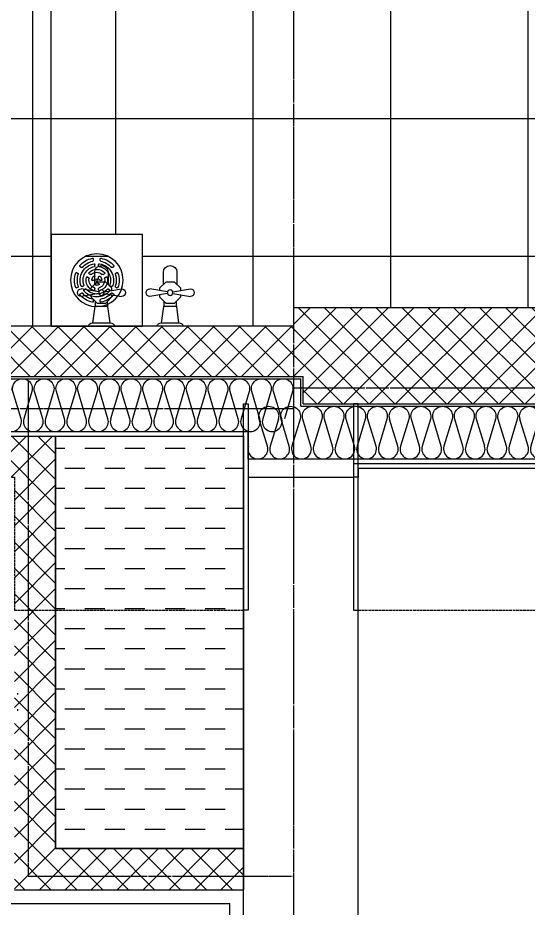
# Model space of a CAD drawing. Header units: millimetres. Extents: x 18456 to 179493, y -203649 to 469211.
# Drawn here: x 109852 to 110966, y -107171 to -105228 of the extents above; entities that cross this region are included whole.
import ezdxf

# ---------------------------------------------------------------- set-up
doc = ezdxf.new("R2010")
doc.units = ezdxf.units.MM
doc.linetypes.add('X-평면도(기본형)$0$CEN', pattern=[52.5, 50, -1, 0.5, -1])
doc.linetypes.add('X-평면도(기본형)$0$HID2', pattern=[7.5, 6, -1.5])
for name, color, linetype, true_color in [('X-평면도(기본형)$0$40HAT', 9, 'Continuous', 0x808080), ('X-평면도(기본형)$0$4GYP', 4, 'Continuous', 0x00ffff), ('X-평면도(기본형)$0$CEN', 1, 'X-평면도(기본형)$0$CEN', 0xff0000), ('X-평면도(기본형)$0$FIN', 9, 'Continuous', 0x808080), ('X-평면도(기본형)$0$FUR', 6, 'Continuous', 0xff00ff), ('X-평면도(기본형)$0$INS', 9, 'Continuous', 0x808080), ('X-평면도(기본형)$0$INSUL', 9, 'Continuous', 0x808080), ('X-평면도(기본형)$0$LV', 4, 'Continuous', 0x00ffff), ('X-평면도(기본형)$0$TIL', 5, 'Continuous', 0x0000ff), ('X-평면도(기본형)$0$UIS', 7, 'X-평면도(기본형)$0$HID2', 0x000000), ('X-평면도(기본형)$0$W1', 2, 'Continuous', 0xffff00), ('X-평면도(기본형)$0$W2', 3, 'Continuous', 0x00ff00), ('X-평면도(기본형)$0$설비OPEN', 9, 'Continuous', 0x808080), ('X-평면도(기본형)$0$수전', 5, 'Continuous', 0x0000ff)]:
    doc.layers.add(name, color=color, linetype=linetype, true_color=true_color)
pattern_1 = [(315, (-516301.965, -267489.793), (28.2842712, 28.2842712), []), (45, (-516301.965, -267489.793), (-28.2842712, 28.2842712), [])]
pattern_2 = [(360, (-855934.3, 161551.77), (2e-13, 300), []), (90, (-855934.3, 161551.77), (-300, 9e-14), [])]

# ---------------------------------------------------------------- blocks, each defined once
blk = doc.blocks.new('X-평면도(기본형)$0$A$C5C7666B6')
at = {"layer": 'X-평면도(기본형)$0$FUR', "color": 8, "true_color": 0x808080}
for p, q in [((-47.5, 141.3), (-47.5, 144.4)), ((-47.5, 106.3), (-47.5, 109.4))]:
    blk.add_line(p, q, dxfattribs=at)
blk = doc.blocks.new('X-평면도(기본형)$0$A$C019C01BD')
at = {"layer": 'X-평면도(기본형)$0$FUR', "xscale": -1, "rotation": 90}
blk.add_blockref('X-평면도(기본형)$0$A$C5C7666B6', (198.5, 1200.3), dxfattribs=at)
blk = doc.blocks.new('X-평면도(기본형)$0$ba17001400')
at = {"layer": 'X-평면도(기본형)$0$FUR', "linetype": 'ByBlock', "rotation": 180}
blk.add_blockref('X-평면도(기본형)$0$A$C019C01BD', (1923.1, 1500.3), dxfattribs=at)
blk = doc.blocks.new('X-평면도(기본형)$0$A$C66e6687a')
at = {"layer": 'X-평면도(기본형)$0$수전', "color": 8, "true_color": 0x808080}
for p, q in [((92.5, 143), (92.5, 146.4)), ((107.5, 143), (107.5, 146.4)), ((59, 115), (56, 116.7)), ((66.5, 128), (63.5, 129.7)), ((96, 131.1), (96, 134.5)), ((96, 131.1), (96, 134.5)), ((104, 131.1), (104, 134.5)), ((136.5, 129.7), (133.5, 128)), ((144, 116.7), (141, 115)), ((82.5, 105.5), (79.5, 107.2)), ((86.5, 112.4), (83.5, 114.2)), ((95.2, 101.9), (91.4, 99.7)), ((96, 103.2), (96, 107.6)), ((96, 103.2), (96, 107.6)), ((104, 103.2), (104, 107.6)), ((108.6, 99.7), (104.7, 101.9)), ((116.5, 114.2), (113.5, 112.4)), ((120.5, 107.2), (117.5, 105.5)), ((59, 85), (56, 83.3)), ((71.1, 87.9), (68.1, 86.2)), ((75.1, 81), (72.1, 79.3)), ((99.2, 94.9), (95.4, 92.7)), ((96, 78.6), (96, 82.1)), ((96, 78.6), (96, 82.1)), ((104.6, 92.7), (100.7, 94.9)), ((104, 78.6), (104, 82.1)), ((127.9, 79.3), (124.9, 81)), ((131.9, 86.2), (128.9, 87.9)), ((131.9, 86.2), (128.9, 87.9)), ((144, 83.3), (141, 85)), ((66.5, 72), (63.5, 70.3)), ((136.5, 70.3), (133.5, 72)), ((92.5, 53.6), (92.5, 57)), ((107.5, 53.6), (107.5, 57))]:
    blk.add_line(p, q, dxfattribs=at)
blk.add_lwpolyline([(0, 0), (0, 200), (200, 200), (200, 0)], close=True, dxfattribs=at)
for radius in [57.5, 2.5]:
    blk.add_circle((100, 100), radius, dxfattribs=at)
for centre, radius, start, end in [((100, 100), 48.8, 100.9688, 139.0312), ((100, 100), 36.5, 99.0541, 200.9459), ((100, 100), 42.5, 101.8165, 138.1835), ((91, 146.4), 1.5, 0, 100.9688), ((91, 143), 1.5, 281.8165, 0), ((94.5, 134.5), 1.5, 0, 99.0541), ((105.5, 134.5), 1.5, 80.9459, 180), ((100, 100), 36.5, 339.0541, 80.9459), ((109, 146.4), 1.5, 79.0312, 180), ((109, 143), 1.5, 180, 258.1835), ((100, 100), 42.5, 41.8165, 78.1835), ((100, 100), 48.8, 40.9688, 79.0312), ((55.3, 115.4), 1.5, 60, 160.9688), ((64.3, 131), 1.5, 139.0312, 240), ((67.2, 129.3), 1.5, 240, 318.1835), ((100, 100), 30.1, 100.0234, 199.9766), ((100, 100), 23.6, 44.4106, 135.5894), ((100, 100), 17.2, 47.0576, 132.9424), ((94.5, 131.1), 1.5, 280.0234, 0), ((94.5, 131.1), 1.5, 280.0234, 0), ((105.5, 131.1), 1.5, 180, 259.9766), ((100, 100), 30.1, 340.0234, 79.9766), ((132.8, 129.3), 1.5, 221.8165, 300), ((135.7, 131), 1.5, 300, 40.9688), ((144.7, 115.4), 1.5, 19.0312, 120), ((100, 100), 48.8, 160.9688, 199.0312), ((100, 100), 42.5, 161.8165, 198.1835), ((58.2, 113.7), 1.5, 341.8165, 60), ((100, 100), 23.6, 164.4106, 255.5894), ((78.7, 105.9), 1.5, 60, 164.4106), ((81.7, 104.2), 1.5, 347.0576, 60), ((84.2, 115.5), 1.5, 135.5894, 240), ((100, 100), 17.2, 167.0576, 252.9424), ((87.2, 113.7), 1.5, 240, 312.9424), ((90.6, 101), 1.5, 174.1895, 300), ((100, 100), 10.9, 125.8105, 174.1895), ((94.5, 107.6), 1.5, 0, 125.8105), ((94.5, 103.2), 1.5, 300, 0), ((105.5, 107.6), 1.5, 54.1895, 180), ((105.5, 103.2), 1.5, 180, 240), ((100, 100), 17.2, 287.0576, 12.9424), ((100, 100), 23.6, 284.4106, 15.5894), ((100, 100), 10.9, 5.8105, 54.1895), ((109.4, 101), 1.5, 240, 5.8105), ((112.8, 113.7), 1.5, 227.0576, 300), ((115.8, 115.5), 1.5, 300, 44.4106), ((118.3, 104.2), 1.5, 120, 192.9424), ((121.3, 105.9), 1.5, 15.5894, 120), ((141.8, 113.7), 1.5, 120, 198.1835), ((100, 100), 42.5, 341.8165, 18.1835), ((100, 100), 48.8, 340.9688, 19.0312), ((55.3, 84.6), 1.5, 199.0312, 300), ((58.2, 86.3), 1.5, 300, 18.1835), ((67.4, 87.5), 1.5, 200.9459, 300), ((70.3, 89.2), 1.5, 300, 19.9766), ((72.9, 78), 1.5, 120, 219.0541), ((75.8, 79.7), 1.5, 40.0234, 120), ((100, 100), 30.1, 220.0234, 319.9766), ((94.5, 78.6), 1.5, 255.5894, 0), ((96.1, 91.4), 1.5, 120, 245.8105), ((94.5, 82.1), 1.5, 0, 72.9424), ((100, 100), 10.9, 245.8105, 294.1895), ((100, 93.6), 1.5, 60, 120), ((105.5, 82.1), 1.5, 107.0576, 180), ((105.5, 78.6), 1.5, 180, 284.4106), ((103.9, 91.4), 1.5, 294.1895, 60), ((124.2, 79.7), 1.5, 60, 139.9766), ((127.1, 78), 1.5, 320.9459, 60), ((129.7, 89.2), 1.5, 160.0234, 240), ((132.6, 87.5), 1.5, 240, 339.0541), ((141.8, 86.3), 1.5, 161.8165, 240), ((144.7, 84.6), 1.5, 240, 340.9688), ((64.3, 69), 1.5, 120, 220.9688), ((100, 100), 48.8, 220.9688, 259.0312), ((67.2, 70.7), 1.5, 41.8165, 120), ((100, 100), 42.5, 221.8165, 258.1835), ((100, 100), 36.5, 219.0541, 320.9459), ((91, 57), 1.5, 0, 78.1835), ((109, 57), 1.5, 101.8165, 180), ((100, 100), 42.5, 281.8165, 318.1835), ((100, 100), 48.8, 280.9688, 319.0312), ((132.8, 70.7), 1.5, 60, 138.1835), ((135.7, 69), 1.5, 319.0312, 60), ((91, 53.6), 1.5, 259.0312, 360), ((109, 53.6), 1.5, 180, 280.9688)]:
    blk.add_arc(centre, radius, start, end, dxfattribs=at)
blk = doc.blocks.new('X-평면도(기본형)$0$수전-1')
at = {"layer": 'X-평면도(기본형)$0$수전'}
for p, q in [((33477.5, -11070.1), (33477.5, -11099.3)), ((33548.8, -11093.5), (33542.1, -11055.2)), ((33552.1, -11093.5), (33558.8, -11055.2)), ((33484.5, -11099.3), (33484.5, -11079.4)), ((33594.8, -11084.6), (33568.4, -11084.6)), ((33477.5, -11099.3), (33477.5, -11128.5)), ((33484.5, -11119.2), (33484.5, -11099.3)), ((33548.8, -11105.1), (33542.1, -11143.3)), ((33552.1, -11105.1), (33558.8, -11143.3)), ((33568.4, -11114), (33594.8, -11114))]:
    blk.add_line(p, q, dxfattribs=at)
for points in [[(33484.5, -11080), (33520.4, -11085), (33520.4, -11099.3), (33520.4, -11113.6), (33484.5, -11118.6)], [(33545.7, -11122.4), (33540.9, -11122.4), (33527.3, -11108.9), (33527.3, -11089.7), (33540.9, -11076.2), (33545.7, -11076.2)], [(33555.1, -11076.2), (33560, -11076.2), (33573.5, -11089.7), (33573.5, -11108.9)], [(33573.5, -11108.9), (33560, -11122.4), (33555.1, -11122.4)]]:
    blk.add_lwpolyline(points, dxfattribs=at)
blk.add_circle((33550.4, -11099.3), 5.91, dxfattribs=at)
for centre, radius, start, end in [((33550.4, -11055.2), 8.37, 0, 180), ((33471.5, -11081.8), 13.2, 10.588, 62.8148), ((33527.4, -11057.7), 28.1, 255.692, 278.489), ((33594.8, -11099.3), 14.7, 270, 90), ((33471.5, -11116.8), 13.2, 297.1852, 349.412), ((33527.4, -11140.9), 28.1, 81.511, 104.308), ((33550.4, -11143.3), 8.37, 180, 0)]:
    blk.add_arc(centre, radius, start, end, dxfattribs=at)
blk = doc.blocks.new('X-평면도(기본형)$0$is')
at = {"layer": 'X-평면도(기본형)$0$INS'}
blk.add_line((0, 450), (0, 0), dxfattribs=at)
at = {"layer": 'X-평면도(기본형)$0$W1'}
blk.add_lwpolyline([(0, 0), (-10, 0), (-10, 450), (0, 450)], dxfattribs=at)
blk = doc.blocks.new('U185 (X-평면도(기본형)$0$ins-l)')
at = {"layer": 'X-평면도(기본형)$0$INSUL', "color": 8, "true_color": 0x808080}
for p, q in [((36.9, 24.2), (21.4, 75.8)), ((57.5, 75.8), (42, 24.2)), ((78.1, 24.2), (62.6, 75.8)), ((98.7, 75.8), (83.2, 24.2)), ((119.3, 24.2), (103.8, 75.8)), ((139.9, 75.8), (124.5, 24.2)), ((160.5, 24.2), (145.1, 75.8)), ((181.1, 75.8), (165.7, 24.2)), ((201.7, 24.2), (186.3, 75.8)), ((222.3, 75.8), (206.9, 24.2)), ((243, 24.2), (227.5, 75.8)), ((263.6, 75.8), (248.1, 24.2)), ((284.2, 24.2), (268.7, 75.8)), ((304.8, 75.8), (289.3, 24.2)), ((325.4, 24.2), (309.9, 75.8)), ((346, 75.8), (330.6, 24.2)), ((366.6, 24.2), (351.2, 75.8)), ((387.2, 75.8), (371.8, 24.2)), ((407.8, 24.2), (392.4, 75.8)), ((428.4, 75.8), (413, 24.2)), ((449.1, 24.2), (433.6, 75.8)), ((469.7, 75.8), (454.2, 24.2)), ((490.3, 24.2), (474.8, 75.8)), ((510.9, 75.8), (495.4, 24.2)), ((531.5, 24.2), (516, 75.8)), ((552.1, 75.8), (536.6, 24.2)), ((572.7, 24.2), (557.3, 75.8)), ((593.3, 75.8), (577.9, 24.2)), ((613.9, 24.2), (598.5, 75.8)), ((634.5, 75.8), (619.1, 24.2)), ((655.2, 24.2), (639.7, 75.8)), ((675.8, 75.8), (660.3, 24.2)), ((696.4, 24.2), (680.9, 75.8)), ((717, 75.8), (701.5, 24.2)), ((737.6, 24.2), (722.1, 75.8)), ((758.2, 75.8), (742.7, 24.2)), ((778.8, 24.2), (763.4, 75.8)), ((799.4, 75.8), (784, 24.2)), ((820, 24.2), (804.6, 75.8)), ((840.6, 75.8), (825.2, 24.2)), ((861.3, 24.2), (845.8, 75.8)), ((881.9, 75.8), (866.4, 24.2)), ((902.5, 24.2), (887, 75.8)), ((923.1, 75.8), (907.6, 24.2)), ((943.7, 24.2), (928.2, 75.8)), ((964.3, 75.8), (948.8, 24.2)), ((984.9, 24.2), (969.5, 75.8)), ((1005.5, 75.8), (990.1, 24.2)), ((1026.1, 24.2), (1010.7, 75.8)), ((1046.7, 75.8), (1031.3, 24.2)), ((1067.4, 24.2), (1051.9, 75.8)), ((1088, 75.8), (1072.5, 24.2)), ((1108.6, 24.2), (1093.1, 75.8)), ((1129.2, 75.8), (1113.7, 24.2)), ((1149.8, 24.2), (1134.3, 75.8)), ((1170.4, 75.8), (1154.9, 24.2)), ((1191, 24.2), (1175.6, 75.8)), ((1211.6, 75.8), (1196.2, 24.2)), ((1232.2, 24.2), (1216.8, 75.8)), ((1252.8, 75.8), (1237.4, 24.2)), ((1273.5, 24.2), (1258, 75.8)), ((1294.1, 75.8), (1278.6, 24.2)), ((1314.7, 24.2), (1299.2, 75.8)), ((1335.3, 75.8), (1319.8, 24.2)), ((1355.9, 24.2), (1340.4, 75.8)), ((1376.5, 75.8), (1361, 24.2)), ((1397.1, 24.2), (1381.7, 75.8)), ((1417.7, 75.8), (1402.3, 24.2)), ((1438.3, 24.2), (1422.9, 75.8)), ((1458.9, 75.8), (1443.5, 24.2)), ((1479.5, 24.2), (1464.1, 75.8)), ((1500.2, 75.8), (1484.7, 24.2)), ((1520.8, 24.2), (1505.3, 75.8)), ((1541.4, 75.8), (1525.9, 24.2)), ((1562, 24.2), (1546.5, 75.8)), ((1582.6, 75.8), (1567.1, 24.2)), ((1603.2, 24.2), (1587.8, 75.8)), ((1623.8, 75.8), (1608.4, 24.2)), ((1644.4, 24.2), (1629, 75.8)), ((1665, 75.8), (1649.6, 24.2)), ((1685.6, 24.2), (1670.2, 75.8)), ((1706.3, 75.8), (1690.8, 24.2))]:
    blk.add_line(p, q, dxfattribs=at)
at = {"layer": 'X-평면도(기본형)$0$INSUL', "color": 8, "true_color": 0x808080, "extrusion": (0, 0, -1)}
for centre in [(-39.4, 81.2), (-80.7, 81.2), (-121.9, 81.2), (-163.1, 81.2), (-204.3, 81.2), (-245.5, 81.2), (-286.8, 81.2), (-328, 81.2), (-369.2, 81.2), (-410.4, 81.2), (-451.6, 81.2), (-492.9, 81.2), (-534.1, 81.2), (-575.3, 81.2), (-616.5, 81.2), (-657.7, 81.2), (-699, 81.2), (-740.2, 81.2), (-781.4, 81.2), (-822.6, 81.2), (-863.8, 81.2), (-905.1, 81.2), (-946.3, 81.2), (-987.5, 81.2), (-1028.7, 81.2), (-1069.9, 81.2), (-1111.1, 81.2), (-1152.4, 81.2), (-1193.6, 81.2), (-1234.8, 81.2), (-1276, 81.2), (-1317.2, 81.2), (-1358.5, 81.2), (-1399.7, 81.2), (-1440.9, 81.2), (-1482.1, 81.2), (-1523.3, 81.2), (-1564.6, 81.2), (-1605.8, 81.2), (-1647, 81.2), (-1688.2, 81.2)]:
    blk.add_arc(centre, 18.8, 343.3008, 196.6992, dxfattribs=at)
at = {"layer": 'X-평면도(기본형)$0$INSUL', "color": 8, "true_color": 0x808080}
for centre in [(18.8, 18.8), (60, 18.8), (101.3, 18.8), (142.5, 18.8), (183.7, 18.8), (224.9, 18.8), (266.1, 18.8), (307.4, 18.8), (348.6, 18.8), (389.8, 18.8), (431, 18.8), (472.2, 18.8), (513.5, 18.8), (554.7, 18.8), (595.9, 18.8), (637.1, 18.8), (678.3, 18.8), (719.6, 18.8), (760.8, 18.8), (802, 18.8), (843.2, 18.8), (884.4, 18.8), (925.7, 18.8), (966.9, 18.8), (1008.1, 18.8), (1049.3, 18.8), (1090.5, 18.8), (1131.8, 18.8), (1173, 18.8), (1214.2, 18.8), (1255.4, 18.8), (1296.6, 18.8), (1337.9, 18.8), (1379.1, 18.8), (1420.3, 18.8), (1461.5, 18.8), (1502.7, 18.8), (1544, 18.8), (1585.2, 18.8), (1626.4, 18.8), (1667.6, 18.8)]:
    blk.add_arc(centre, 18.8, 163.3008, 16.6992, dxfattribs=at)
blk = doc.blocks.new('U186 (X-평면도(기본형)$0$ins-l)')
at = {"layer": 'X-평면도(기본형)$0$INSUL', "color": 8, "true_color": 0x808080}
for p, q in [((36.9, 24.2), (21.4, 75.8)), ((57.5, 75.8), (42, 24.2)), ((78.1, 24.2), (62.6, 75.8)), ((98.7, 75.8), (83.2, 24.2)), ((119.3, 24.2), (103.8, 75.8)), ((139.9, 75.8), (124.5, 24.2)), ((160.5, 24.2), (145.1, 75.8)), ((181.1, 75.8), (165.7, 24.2)), ((201.7, 24.2), (186.3, 75.8)), ((222.3, 75.8), (206.9, 24.2)), ((243, 24.2), (227.5, 75.8)), ((263.6, 75.8), (248.1, 24.2)), ((284.2, 24.2), (268.7, 75.8)), ((304.8, 75.8), (289.3, 24.2)), ((325.4, 24.2), (309.9, 75.8)), ((346, 75.8), (330.6, 24.2)), ((366.6, 24.2), (351.2, 75.8)), ((387.2, 75.8), (371.8, 24.2)), ((407.8, 24.2), (392.4, 75.8)), ((428.4, 75.8), (413, 24.2)), ((449.1, 24.2), (433.6, 75.8)), ((469.7, 75.8), (454.2, 24.2)), ((490.3, 24.2), (474.8, 75.8)), ((510.9, 75.8), (495.4, 24.2)), ((531.5, 24.2), (516, 75.8)), ((552.1, 75.8), (536.6, 24.2)), ((572.7, 24.2), (557.3, 75.8)), ((593.3, 75.8), (577.9, 24.2)), ((613.9, 24.2), (598.5, 75.8)), ((634.5, 75.8), (619.1, 24.2)), ((655.2, 24.2), (639.7, 75.8)), ((675.8, 75.8), (660.3, 24.2)), ((696.4, 24.2), (680.9, 75.8)), ((717, 75.8), (701.5, 24.2)), ((737.6, 24.2), (722.1, 75.8)), ((758.2, 75.8), (742.7, 24.2)), ((778.8, 24.2), (763.4, 75.8)), ((799.4, 75.8), (784, 24.2)), ((820, 24.2), (804.6, 75.8)), ((840.6, 75.8), (825.2, 24.2)), ((861.3, 24.2), (845.8, 75.8)), ((881.9, 75.8), (866.4, 24.2)), ((902.5, 24.2), (887, 75.8)), ((923.1, 75.8), (907.6, 24.2)), ((943.7, 24.2), (928.2, 75.8)), ((964.3, 75.8), (948.8, 24.2)), ((984.9, 24.2), (969.5, 75.8)), ((1005.5, 75.8), (990.1, 24.2)), ((1026.1, 24.2), (1010.7, 75.8)), ((1046.7, 75.8), (1031.3, 24.2)), ((1067.4, 24.2), (1051.9, 75.8)), ((1088, 75.8), (1072.5, 24.2)), ((1108.6, 24.2), (1093.1, 75.8)), ((1129.2, 75.8), (1113.7, 24.2)), ((1149.8, 24.2), (1134.3, 75.8)), ((1170.4, 75.8), (1154.9, 24.2)), ((1191, 24.2), (1175.6, 75.8)), ((1211.6, 75.8), (1196.2, 24.2)), ((1232.2, 24.2), (1216.8, 75.8)), ((1252.8, 75.8), (1237.4, 24.2)), ((1273.5, 24.2), (1258, 75.8)), ((1294.1, 75.8), (1278.6, 24.2)), ((1314.7, 24.2), (1299.2, 75.8)), ((1335.3, 75.8), (1319.8, 24.2))]:
    blk.add_line(p, q, dxfattribs=at)
at = {"layer": 'X-평면도(기본형)$0$INSUL', "color": 8, "true_color": 0x808080, "extrusion": (0, 0, -1)}
for centre in [(-39.4, 81.2), (-80.7, 81.2), (-121.9, 81.2), (-163.1, 81.2), (-204.3, 81.2), (-245.5, 81.2), (-286.8, 81.2), (-328, 81.2), (-369.2, 81.2), (-410.4, 81.2), (-451.6, 81.2), (-492.9, 81.2), (-534.1, 81.2), (-575.3, 81.2), (-616.5, 81.2), (-657.7, 81.2), (-699, 81.2), (-740.2, 81.2), (-781.4, 81.2), (-822.6, 81.2), (-863.8, 81.2), (-905.1, 81.2), (-946.3, 81.2), (-987.5, 81.2), (-1028.7, 81.2), (-1069.9, 81.2), (-1111.1, 81.2), (-1152.4, 81.2), (-1193.6, 81.2), (-1234.8, 81.2), (-1276, 81.2), (-1317.2, 81.2)]:
    blk.add_arc(centre, 18.8, 343.3008, 196.6992, dxfattribs=at)
at = {"layer": 'X-평면도(기본형)$0$INSUL', "color": 8, "true_color": 0x808080}
for centre in [(18.8, 18.8), (60, 18.8), (101.3, 18.8), (142.5, 18.8), (183.7, 18.8), (224.9, 18.8), (266.1, 18.8), (307.4, 18.8), (348.6, 18.8), (389.8, 18.8), (431, 18.8), (472.2, 18.8), (513.5, 18.8), (554.7, 18.8), (595.9, 18.8), (637.1, 18.8), (678.3, 18.8), (719.6, 18.8), (760.8, 18.8), (802, 18.8), (843.2, 18.8), (884.4, 18.8), (925.7, 18.8), (966.9, 18.8), (1008.1, 18.8), (1049.3, 18.8), (1090.5, 18.8), (1131.8, 18.8), (1173, 18.8), (1214.2, 18.8), (1255.4, 18.8), (1296.6, 18.8)]:
    blk.add_arc(centre, 18.8, 163.3008, 16.6992, dxfattribs=at)

msp = doc.modelspace()

# ---------------------------------------------------------------- hatches: boundary and pattern name
at = {"layer": 'X-평면도(기본형)$0$40HAT'}
h = msp.add_hatch(dxfattribs=at)
h.set_pattern_fill('H3', color=256, scale=40, style=0, pattern_type=2)
h.set_pattern_definition(pattern_1)
h.paths.add_polyline_path([(110474.6, -106070.5), (110474.6, -106010.5), (108494.6, -106010.5), (108494.6, -105485.5), (108209.6, -105485.5), (108209.6, -105275.5), (108704.6, -105275.5), (108704.6, -105900.5), (110454.6, -105900.5), (110454.6, -105860.5), (111889.6, -105860.5), (111889.6, -106070.5), (110474.6, -106070.5)], flags=0)
h = msp.add_hatch(dxfattribs=at)
h.set_pattern_fill('H3', color=256, scale=40, style=0, pattern_type=2)
h.set_pattern_definition(pattern_1)
h.paths.add_polyline_path([(110344.6, -107040.5), (110344.6, -107130.5), (109844.6, -107130.5), (109844.6, -106230.5), (108564.6, -106230.5), (108564.6, -107160.5), (108474.6, -107160.5), (108474.6, -106500.5), (108354.6, -106500.5), (108354.6, -106140.5), (109934.6, -106140.5), (109934.6, -107040.5)], flags=0)
at = {"layer": 'X-평면도(기본형)$0$TIL'}
h = msp.add_hatch(dxfattribs=at)
h.set_pattern_fill('H3', color=256, scale=300, angle=45, style=0, pattern_type=2)
h.set_pattern_definition(pattern_2)
h.paths.add_polyline_path([(109924.6, -105700.5), (109924.6, -105900.5), (108704.6, -105900.5), (108704.6, -105275.5), (108209.6, -105275.5), (108209.6, -105483.5), (108159.6, -105483.5), (108159.6, -105595.5), (107339.6, -105595.5), (107339.6, -105483.5), (107289.6, -105483.5), (107289.6, -105275.5), (106689.6, -105275.5), (106689.6, -104835.5), (108864.6, -104835.5), (108864.6, -105080.5), (109924.6, -105080.5), (109924.6, -104175.5), (111389.6, -104175.5), (111389.6, -104550.5), (116784.6, -104550.5), (116784.6, -105860.5), (113409.6, -105860.5), (113409.6, -105975.5), (111889.6, -105975.5), (111889.6, -105860.5), (110454.6, -105860.5), (110454.6, -105900.5), (110124.6, -105900.5), (110124.6, -105700.5)], flags=0)
h = msp.add_hatch(dxfattribs=at)
h.set_pattern_fill('H3', color=256, scale=300, angle=45, style=0, pattern_type=2)
h.set_pattern_definition(pattern_2)
h.paths.add_polyline_path([(109996.3, -105750.5), (109998, -105749.6), (109999.8, -105748.7), (110001.6, -105747.9), (110003.4, -105747.1), (110005.2, -105746.4), (110007.1, -105745.8), (110009, -105745.2), (110010.9, -105744.7), (110012.9, -105744.2), (110014.8, -105743.9), (110016.8, -105743.6), (110018.7, -105743.3), (110020.7, -105743.2), (110022.7, -105743.1), (110024.6, -105743), (110026.6, -105743.1), (110028.6, -105743.2), (110030.6, -105743.3), (110032.5, -105743.6), (110034.5, -105743.9), (110036.4, -105744.2), (110038.4, -105744.7), (110040.3, -105745.2), (110042.2, -105745.8), (110044.1, -105746.4), (110045.9, -105747.1), (110047.7, -105747.9), (110049.5, -105748.7), (110051.3, -105749.6), (110053, -105750.5)], flags=0)
at = {"layer": 'X-평면도(기본형)$0$설비OPEN'}
h = msp.add_hatch(dxfattribs=at)
h.set_pattern_fill('DASH', color=256, scale=350, style=0, pattern_type=2)
h.set_pattern_definition([(0, (-247920.353, -252160.52), (43.75, 43.75), [43.75, -43.75])])
h.paths.add_polyline_path([(110344.6, -107040.5), (109934.6, -107040.5), (109934.6, -106140.5), (110344.6, -106140.5)], flags=0)

# ---------------------------------------------------------------- linework, layer by layer
at = {"layer": 'X-평면도(기본형)$0$4GYP'}
for p, q in [((110584.6, -106200.5), (110584.6, -106230.5)), ((110584.6, -106200.5), (111899.6, -106200.5)), ((110594.6, -106210.5), (110594.6, -106230.5)), ((110594.6, -106210.5), (111899.6, -106210.5))]:
    msp.add_line(p, q, dxfattribs=at)
at = {"layer": 'X-평면도(기본형)$0$CEN'}
for p, q in [((110454.6, -108720.5), (110454.6, -102925.5)), ((109874.6, -106020.5), (109874.6, -107100.5)), ((110454.6, -106035.5), (117434.6, -106035.5)), ((105289.6, -106080.5), (110454.6, -106080.5)), ((109874.6, -107100.5), (110454.6, -107100.5))]:
    msp.add_line(p, q, dxfattribs=at)
at = {"layer": 'X-평면도(기본형)$0$FIN'}
for p, q in [((110594.6, -106230.5), (110584.6, -106230.5)), ((109814.6, -107160.5), (110314.6, -107160.5)), ((110314.6, -108580.5), (110314.6, -107160.5))]:
    msp.add_line(p, q, dxfattribs=at)
at = {"layer": 'X-평면도(기본형)$0$INS'}
for p, q in [((108489.6, -106015.5), (110469.6, -106015.5)), ((110469.6, -106075.5), (110469.6, -106015.5)), ((110469.6, -106075.5), (111889.6, -106075.5)), ((108374.6, -106130.5), (110354.6, -106130.5)), ((110354.6, -106190.5), (110354.6, -106130.5)), ((110354.6, -106190.5), (111899.6, -106190.5))]:
    msp.add_line(p, q, dxfattribs=at)
at = {"layer": 'X-평면도(기본형)$0$LV'}
for p, q in [((109884.6, -105900.5), (109884.6, -105080.5)), ((109924.6, -105900.5), (109924.6, -105080.5))]:
    msp.add_line(p, q, dxfattribs=at)
at = {"layer": 'X-평면도(기본형)$0$UIS'}
for points in [[(110454.6, -112145.5), (110004.6, -112145.5), (110004.6, -112175.5), (107139.6, -112175.5), (107139.6, -105935.5), (108044.6, -105935.5), (108044.6, -106460.5), (108564.6, -106460.5), (108564.6, -106230.5), (109844.6, -106230.5), (109844.6, -106520.5), (110344.6, -106520.5)], [(110594.6, -106520.5), (116334.6, -106520.5), (116334.6, -107485.5), (117074.6, -107485.5)]]:
    msp.add_lwpolyline(points, dxfattribs=at)
at = {"layer": 'X-평면도(기본형)$0$W1'}
for p, q in [((110354.6, -106230.5), (110584.6, -106230.5)), ((110344.6, -108610.5), (110344.6, -106520.5)), ((110594.6, -108610.5), (110594.6, -106520.5))]:
    msp.add_line(p, q, dxfattribs=at)
at = {"layer": 'X-평면도(기본형)$0$W2'}
for p, q in [((111889.6, -105860.5), (110454.6, -105860.5)), ((110454.6, -105900.5), (110454.6, -105860.5)), ((110454.6, -105900.5), (108704.6, -105900.5)), ((108494.6, -106010.5), (110474.6, -106010.5)), ((110474.6, -106070.5), (110474.6, -106010.5)), ((110474.6, -106070.5), (111889.6, -106070.5)), ((108354.6, -106140.5), (109934.6, -106140.5)), ((109934.6, -106140.5), (109934.6, -107040.5)), ((109934.6, -107040.5), (110344.6, -107040.5)), ((110344.6, -107040.5), (110344.6, -107130.5)), ((109844.6, -107130.5), (110344.6, -107130.5))]:
    msp.add_line(p, q, dxfattribs=at)
at = {"layer": 'X-평면도(기본형)$0$설비OPEN'}
msp.add_lwpolyline([(110344.6, -107040.5), (109934.6, -107040.5), (109934.6, -106140.5), (110344.6, -106140.5)], close=True, dxfattribs=at)

# ---------------------------------------------------------------- block references
at = {"rotation": 90.00000000000001}
msp.add_blockref('X-평면도(기본형)$0$ba17001400', (110104.6, -108570.5), dxfattribs=at)
at = {"layer": 'X-평면도(기본형)$0$INSUL', "xscale": 1.149999999999999, "yscale": 1.149999999999999, "zscale": 1.149999999999999}
for name, p in [('U185 (X-평면도(기본형)$0$ins-l)', (108489.6, -106130.5)), ('U186 (X-평면도(기본형)$0$ins-l)', (110354.6, -106190.5))]:
    msp.add_blockref(name, p, dxfattribs=at)
at = {"layer": 'X-평면도(기본형)$0$W1', "rotation": 180}
msp.add_blockref('X-평면도(기본형)$0$is', (110344.6, -106070.5), dxfattribs=at)
at = {"layer": 'X-평면도(기본형)$0$W1', "xscale": -1, "rotation": 180}
msp.add_blockref('X-평면도(기본형)$0$is', (110594.6, -106070.5), dxfattribs=at)
at = {"layer": 'X-평면도(기본형)$0$수전', "xscale": -1}
msp.add_blockref('X-평면도(기본형)$0$A$C66e6687a', (110124.6, -105900.5), dxfattribs=at)
at = {"layer": 'X-평면도(기본형)$0$수전', "xscale": -1, "rotation": 270}
for p in [(121133.9, -139378), (121283.9, -139378)]:
    msp.add_blockref('X-평면도(기본형)$0$수전-1', p, dxfattribs=at)

doc.saveas('drawing.dxf')
